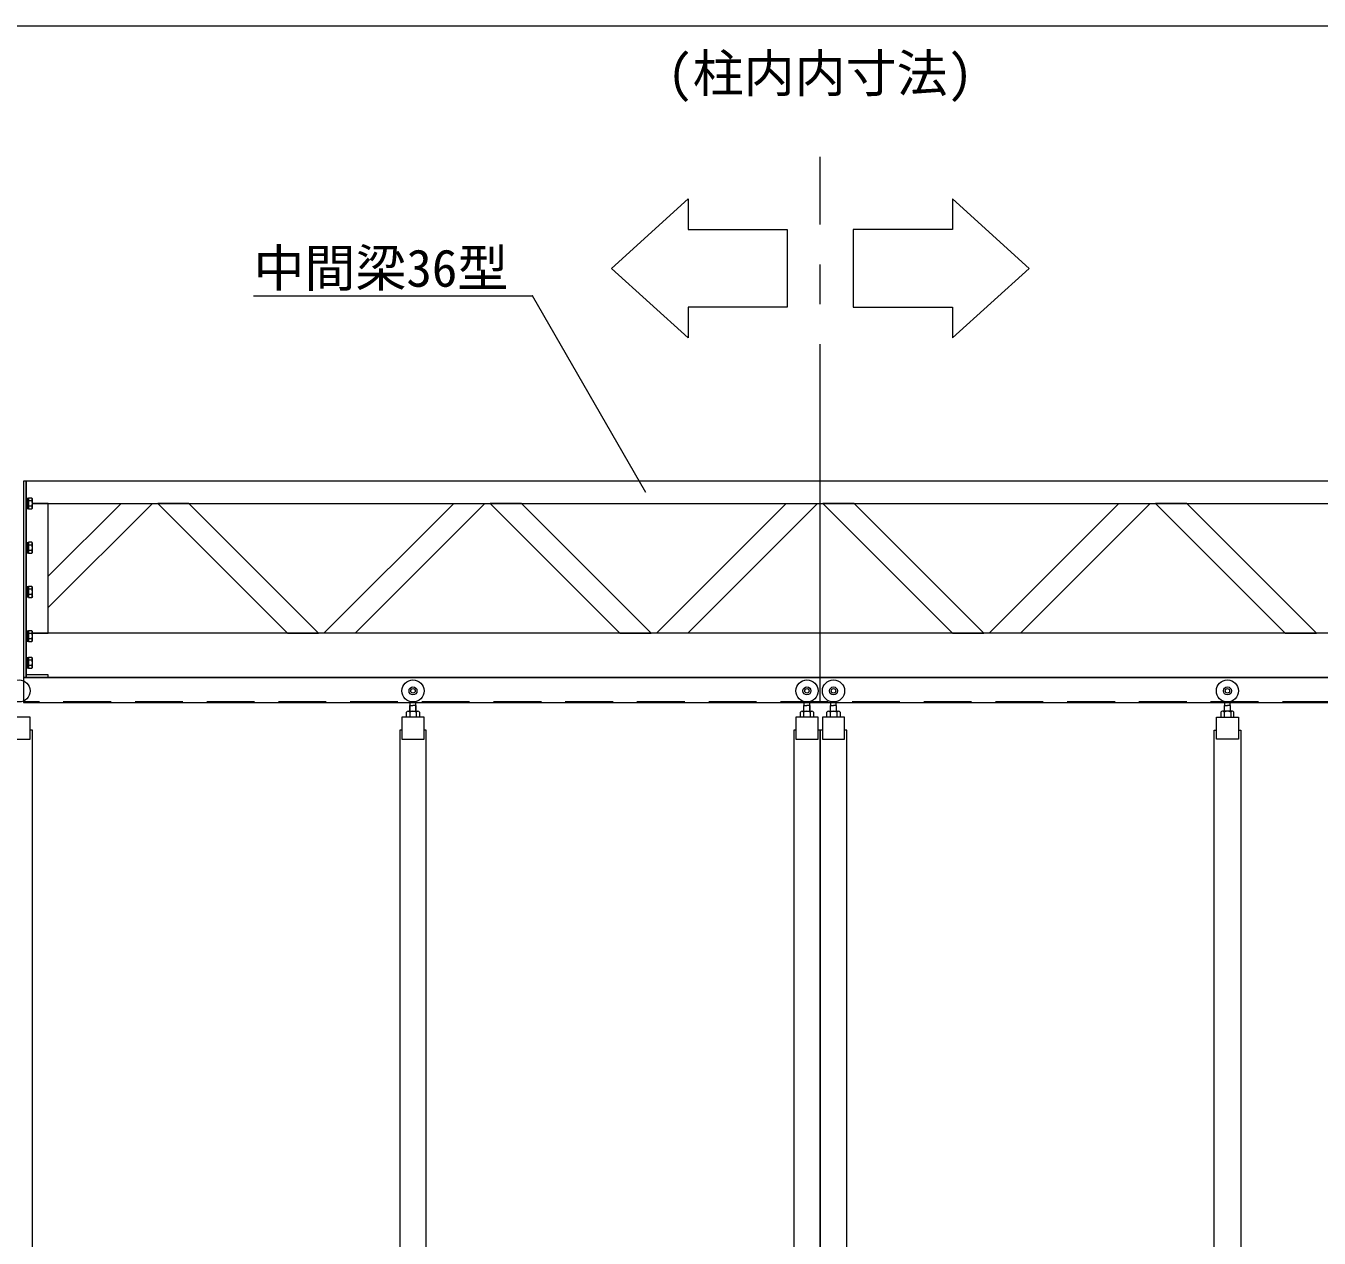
# Model space of a CAD drawing. Units: millimetres, scale not verified. Extents: x -12090 to 12090, y -18325 to 18325.
# Drawn here: x -5395 to -2473, y 8801 to 11539 of the extents above; entities that cross this region are included whole.
import ezdxf
from ezdxf.enums import TextEntityAlignment as Align

# ---------------------------------------------------------------- set-up
doc = ezdxf.new("R2010")
doc.units = ezdxf.units.MM
doc.header["$LTSCALE"] = 90
doc.linetypes.add('CHAIN2', pattern=[12, 9, -1, 1, -1])
doc.linetypes.add('DASHED1', pattern=[1.8, 1.2, -0.6])
for name, color, linetype, lineweight in [('0-6_ﾎﾞﾙﾄ類', 134, 'Continuous', 18), ('0-B_寸法', 134, 'Continuous', 18), ('1-0_中央走行棒', 134, 'Continuous', 18), ('1-1_中央走行棒右', 134, 'Continuous', 18), ('1-2_中央走行棒左', 134, 'Continuous', 18), ('1-5_中間梁36', 134, 'Continuous', 18), ('1-6_通芯', 134, 'CHAIN2', 18), ('1-B_文字', 134, 'Continuous', 18)]:
    doc.layers.add(name, color=color, linetype=linetype, lineweight=lineweight)
doc.styles.add('ＭＳ ゴシック', font='')
doc.styles.get('ＭＳ ゴシック').set_extended_font_data('MS Gothic')

msp = doc.modelspace()

# ---------------------------------------------------------------- linework, layer by layer
at = {"layer": '0-6_ﾎﾞﾙﾄ類'}
for p, q in [((-5388.89, 10460.81), (-5391.89, 10460)), ((-5388.89, 10460), (-5391.89, 10459.2)), ((-5381.51, 10466.06), (-5388.89, 10466.06)), ((-5381.51, 10453.94), (-5388.89, 10453.94)), ((-5379.89, 10449.5), (-5381.51, 10447.88)), ((-5388.89, 10360.8), (-5391.89, 10360)), ((-5388.89, 10360), (-5391.89, 10359.2)), ((-5381.51, 10366.07), (-5388.89, 10366.07)), ((-5381.51, 10353.94), (-5388.89, 10353.94)), ((-5379.89, 10349.5), (-5381.51, 10347.88)), ((-5388.89, 10260.8), (-5391.89, 10260)), ((-5388.89, 10260), (-5391.89, 10259.2)), ((-5381.51, 10266.07), (-5388.89, 10266.07)), ((-5381.51, 10253.93), (-5388.89, 10253.93)), ((-5379.89, 10249.5), (-5381.51, 10247.88)), ((-5388.89, 10160.8), (-5391.89, 10160)), ((-5388.89, 10160), (-5391.89, 10159.2)), ((-5381.51, 10166.06), (-5388.89, 10166.06)), ((-5381.51, 10153.93), (-5388.89, 10153.93)), ((-5379.89, 10149.5), (-5381.51, 10147.88)), ((-5388.89, 10100.81), (-5391.89, 10100)), ((-5388.89, 10100), (-5391.89, 10099.2)), ((-5381.51, 10106.06), (-5388.89, 10106.06)), ((-5381.51, 10093.94), (-5388.89, 10093.94)), ((-5379.89, 10089.5), (-5381.51, 10087.88))]:
    msp.add_line(p, q, dxfattribs=at)
for points in [[(-5391.89, 10471), (-5391.89, 10449), (-5394.19, 10449), (-5394.19, 10471)], [(-5391.89, 10471.35), (-5391.89, 10448.65), (-5388.89, 10448.65), (-5388.89, 10471.35)], [(-5391.89, 10371), (-5391.89, 10349), (-5394.19, 10349), (-5394.19, 10371)], [(-5391.89, 10371.35), (-5391.89, 10348.65), (-5388.89, 10348.65), (-5388.89, 10371.35)], [(-5391.89, 10271), (-5391.89, 10249), (-5394.19, 10249), (-5394.19, 10271)], [(-5391.89, 10271.35), (-5391.89, 10248.65), (-5388.89, 10248.65), (-5388.89, 10271.35)], [(-5391.89, 10171), (-5391.89, 10149), (-5394.19, 10149), (-5394.19, 10171)], [(-5391.89, 10171.35), (-5391.89, 10148.65), (-5388.89, 10148.65), (-5388.89, 10171.35)], [(-5391.89, 10111), (-5391.89, 10089), (-5394.19, 10089), (-5394.19, 10111)], [(-5391.89, 10111.35), (-5391.89, 10088.65), (-5388.89, 10088.65), (-5388.89, 10111.35)]]:
    msp.add_lwpolyline(points, close=True, dxfattribs=at)
for points in [[(-5381.51, 10472.12), (-5388.89, 10472.12), (-5388.89, 10447.88), (-5381.51, 10447.88)], [(-5379.89, 10449.5), (-5379.89, 10470.5), (-5381.51, 10472.12)], [(-5381.51, 10372.12), (-5388.89, 10372.12), (-5388.89, 10347.88), (-5381.51, 10347.88)], [(-5379.89, 10349.5), (-5379.89, 10370.5), (-5381.51, 10372.12)], [(-5381.51, 10272.12), (-5388.89, 10272.12), (-5388.89, 10247.88), (-5381.51, 10247.88)], [(-5379.89, 10249.5), (-5379.89, 10270.5), (-5381.51, 10272.12)], [(-5381.51, 10172.12), (-5388.89, 10172.12), (-5388.89, 10147.88), (-5381.51, 10147.88)], [(-5379.89, 10149.5), (-5379.89, 10170.5), (-5381.51, 10172.12)], [(-5381.51, 10112.12), (-5388.89, 10112.12), (-5388.89, 10087.88), (-5381.51, 10087.88)], [(-5379.89, 10089.5), (-5379.89, 10110.5), (-5381.51, 10112.12)]]:
    msp.add_lwpolyline(points, dxfattribs=at)
for centre, radius, start, end in [((-5384.55, 10469.1), 4.28, 315, 45), ((-5392.02, 10460), 12.12, 330, 30), ((-5384.55, 10450.91), 4.28, 315, 45), ((-5384.55, 10369.09), 4.28, 315, 45), ((-5392.02, 10360), 12.12, 330, 30), ((-5384.55, 10350.91), 4.28, 315, 45), ((-5384.55, 10269.09), 4.28, 315, 45), ((-5392.02, 10260), 12.12, 330, 30), ((-5384.55, 10250.91), 4.28, 315, 45), ((-5384.55, 10169.09), 4.28, 315, 45), ((-5392.02, 10160), 12.12, 330, 30), ((-5384.55, 10150.91), 4.28, 315, 45), ((-5384.55, 10109.1), 4.28, 315, 45), ((-5392.02, 10100), 12.12, 330, 30), ((-5384.55, 10090.91), 4.28, 315, 45)]:
    msp.add_arc(centre, radius, start, end, dxfattribs=at)
at = {"layer": '0-B_寸法'}
msp.add_line((-9834.19, 11538.6), (2633.81, 11538.6), dxfattribs=at)
at = {"layer": '1-0_中央走行棒'}
for p, q in [((-4526.89, 9990.56), (-4526.89, 10003.6)), ((-4526.44, 10003.6), (-4526.44, 10012.39)), ((-4513.94, 10003.6), (-4513.94, 10012.39)), ((-4513.49, 9990.56), (-4513.49, 10003.6)), ((-2686.9, 9990.56), (-2686.9, 10003.6)), ((-2686.45, 10003.6), (-2686.45, 10012.39)), ((-2673.95, 10003.6), (-2673.95, 10012.39)), ((-2673.49, 9990.56), (-2673.49, 10003.6)), ((-4531.32, 9990.56), (-4509.07, 9990.56)), ((-4531.32, 9990.56), (-4527.69, 9990.56)), ((-4528.13, 9990.56), (-4528.13, 9990.6)), ((-4527.69, 9988.56), (-4527.69, 9977.56)), ((-4512.69, 9990.56), (-4509.07, 9990.56)), ((-4512.69, 9988.56), (-4512.69, 9977.56)), ((-4512.26, 9990.56), (-4512.26, 9990.6)), ((-2669.07, 9990.56), (-2691.32, 9990.56)), ((-2687.7, 9990.56), (-2691.32, 9990.56)), ((-2688.13, 9990.56), (-2688.13, 9990.6)), ((-2687.7, 9988.56), (-2687.7, 9977.56)), ((-2669.07, 9990.56), (-2672.69, 9990.56)), ((-2672.69, 9988.56), (-2672.69, 9977.56)), ((-2672.25, 9990.56), (-2672.25, 9990.6))]:
    msp.add_line(p, q, dxfattribs=at)
for points in [[(-4528.13, 9990.6), (-4527.19, 9990.6), (-4527.19, 10003.6), (-4520.2, 10003.6)], [(-4512.26, 9990.6), (-4513.19, 9990.6), (-4513.19, 10003.6), (-4520.2, 10003.6)], [(-2688.13, 9990.6), (-2687.19, 9990.6), (-2687.19, 10003.6), (-2680.19, 10003.6)], [(-2672.25, 9990.6), (-2673.19, 9990.6), (-2673.19, 10003.6), (-2680.19, 10003.6)], [(-4505.44, 9988.56), (-4505.44, 9977.56), (-4534.95, 9977.56), (-4534.95, 9988.56)], [(-2694.94, 9988.56), (-2694.94, 9977.56), (-2665.44, 9977.56), (-2665.44, 9988.56)], [(-5380.19, 8615.56), (-5380.19, 9947.56), (-5385.2, 9947.56)], [(-4545.19, 9947.56), (-4550.19, 9947.56), (-4550.19, 8615.56)], [(-4490.19, 8615.56), (-4490.19, 9947.56), (-4495.19, 9947.56)], [(-2710.2, 8615.56), (-2710.2, 9947.56), (-2705.19, 9947.56)], [(-2655.19, 9947.56), (-2650.19, 9947.56), (-2650.19, 8615.56)]]:
    msp.add_lwpolyline(points, dxfattribs=at)
for points in [[(-5435.19, 9927.56), (-5385.2, 9927.56), (-5385.2, 9977.56), (-5435.19, 9977.56)], [(-4545.19, 9927.56), (-4495.19, 9927.56), (-4495.19, 9977.56), (-4545.19, 9977.56)], [(-2655.19, 9927.56), (-2705.19, 9927.56), (-2705.19, 9977.56), (-2655.19, 9977.56)]]:
    msp.add_lwpolyline(points, close=True, dxfattribs=at)
for centre, radius in [((-5410.2, 10036.6), 25), ((-4520.2, 10036.6), 25), ((-2680.19, 10036.6), 25), ((-4520.2, 10036.6), 9), ((-4520.2, 10036.6), 5), ((-2680.19, 10036.6), 9), ((-2680.19, 10036.6), 5)]:
    msp.add_circle(centre, radius, dxfattribs=at)
for centre, radius, start, end in [((-4531.32, 9986.27), 4.28, 32.227, 147.773), ((-4520.2, 9975.5), 15.07, 60.137, 119.863), ((-4509.07, 9986.27), 4.28, 32.227, 147.773), ((-2691.32, 9986.27), 4.28, 32.227, 147.773), ((-2680.19, 9975.5), 15.07, 60.137, 119.863), ((-2669.07, 9986.27), 4.28, 32.227, 147.773)]:
    msp.add_arc(centre, radius, start, end, dxfattribs=at)
at = {"layer": '1-1_中央走行棒右'}
for p, q in [((-3576.9, 9990.56), (-3576.9, 10003.6)), ((-3576.45, 10003.6), (-3576.45, 10012.39)), ((-3563.95, 10003.6), (-3563.95, 10012.39)), ((-3563.5, 9990.56), (-3563.5, 10003.6)), ((-3581.32, 9990.56), (-3559.07, 9990.56)), ((-3581.32, 9990.56), (-3577.69, 9990.56)), ((-3578.13, 9990.56), (-3578.13, 9990.6)), ((-3577.69, 9988.56), (-3577.69, 9977.56)), ((-3562.7, 9990.56), (-3559.07, 9990.56)), ((-3562.7, 9988.56), (-3562.7, 9977.56)), ((-3562.25, 9990.56), (-3562.25, 9990.6))]:
    msp.add_line(p, q, dxfattribs=at)
for points in [[(-3578.13, 9990.6), (-3577.19, 9990.6), (-3577.19, 10003.6), (-3570.19, 10003.6)], [(-3562.25, 9990.6), (-3563.19, 9990.6), (-3563.19, 10003.6), (-3570.19, 10003.6)], [(-3555.44, 9988.56), (-3555.44, 9977.56), (-3584.94, 9977.56), (-3584.94, 9988.56)], [(-3595.19, 9947.56), (-3600.19, 9947.56), (-3600.19, 8527.56)], [(-3540.2, 8615.56), (-3540.2, 9947.56), (-3545.19, 9947.56)]]:
    msp.add_lwpolyline(points, dxfattribs=at)
msp.add_lwpolyline([(-3595.19, 9927.56), (-3545.19, 9927.56), (-3545.19, 9977.56), (-3595.19, 9977.56)], close=True, dxfattribs=at)
for radius in [25, 9, 5]:
    msp.add_circle((-3570.19, 10036.6), radius, dxfattribs=at)
for centre, radius, start, end in [((-3581.32, 9986.27), 4.28, 32.227, 147.773), ((-3570.19, 9975.5), 15.07, 60.137, 119.863), ((-3559.07, 9986.27), 4.28, 32.227, 147.773)]:
    msp.add_arc(centre, radius, start, end, dxfattribs=at)
at = {"layer": '1-2_中央走行棒左'}
for p, q in [((-3636.89, 9990.56), (-3636.89, 10003.6)), ((-3636.44, 10003.6), (-3636.44, 10012.39)), ((-3623.94, 10003.6), (-3623.94, 10012.39)), ((-3623.49, 9990.56), (-3623.49, 10003.6)), ((-3641.32, 9990.56), (-3619.07, 9990.56)), ((-3641.32, 9990.56), (-3637.69, 9990.56)), ((-3638.13, 9990.56), (-3638.13, 9990.6)), ((-3637.69, 9988.56), (-3637.69, 9977.56)), ((-3622.69, 9990.56), (-3619.07, 9990.56)), ((-3622.69, 9988.56), (-3622.69, 9977.56)), ((-3622.26, 9990.56), (-3622.26, 9990.6))]:
    msp.add_line(p, q, dxfattribs=at)
for points in [[(-3638.13, 9990.6), (-3637.2, 9990.6), (-3637.2, 10003.6), (-3630.2, 10003.6)], [(-3622.26, 9990.6), (-3623.19, 9990.6), (-3623.19, 10003.6), (-3630.2, 10003.6)], [(-3615.44, 9988.56), (-3615.44, 9977.56), (-3644.95, 9977.56), (-3644.95, 9988.56)], [(-3655.2, 9947.56), (-3660.19, 9947.56), (-3660.19, 8615.56)], [(-3600.19, 8527.56), (-3600.19, 9947.56), (-3605.19, 9947.56)]]:
    msp.add_lwpolyline(points, dxfattribs=at)
msp.add_lwpolyline([(-3655.2, 9927.56), (-3605.19, 9927.56), (-3605.19, 9977.56), (-3655.2, 9977.56)], close=True, dxfattribs=at)
for radius in [25, 9, 5]:
    msp.add_circle((-3630.2, 10036.6), radius, dxfattribs=at)
for centre, radius, start, end in [((-3641.32, 9986.27), 4.28, 32.227, 147.773), ((-3630.2, 9975.5), 15.07, 60.137, 119.863), ((-3619.07, 9986.27), 4.28, 32.227, 147.773)]:
    msp.add_arc(centre, radius, start, end, dxfattribs=at)
at = {"layer": '1-5_中間梁36'}
for p, q in [((-5394.19, 10460), (-5394.19, 10167)), ((-5379.89, 10460), (-1820.89, 10460)), ((-1817.5, 10167), (-5379.89, 10167))]:
    msp.add_line(p, q, dxfattribs=at)
at = {"layer": '1-5_中間梁36', "linetype": 'DASHED1'}
msp.add_line((-1800.19, 10011.6), (-5400.19, 10011.6), dxfattribs=at)
at = {"layer": '1-5_中間梁36'}
for points in [[(-5400.19, 10067), (-5394.19, 10067), (-5394.19, 10510), (-5400.19, 10510)], [(-4804.04, 10167), (-4733.32, 10167), (-5026.33, 10460), (-5097.03, 10460)], [(-4650.61, 10167), (-4721.33, 10167), (-4428.32, 10460), (-4357.61, 10460)], [(-4052.62, 10167), (-3981.91, 10167), (-4274.9, 10460), (-4345.61, 10460)], [(-3899.2, 10167), (-3969.9, 10167), (-3676.91, 10460), (-3606.19, 10460)], [(-3301.19, 10167), (-3230.49, 10167), (-3523.48, 10460), (-3594.19, 10460)], [(-3147.77, 10167), (-3218.48, 10167), (-2925.49, 10460), (-2854.77, 10460)], [(-2549.77, 10167), (-2479.06, 10167), (-2772.06, 10460), (-2842.78, 10460)], [(-5400.19, 10010), (-1800.19, 10010), (-1800.19, 10067), (-5400.19, 10067)], [(-5344.19, 10067), (-5344.19, 10073), (-5394.19, 10073), (-5394.19, 10067)]]:
    msp.add_lwpolyline(points, close=True, dxfattribs=at)
for points in [[(-1806.19, 10460), (-1806.19, 10510), (-5394.19, 10510), (-5394.19, 10460)], [(-5379.89, 10167), (-5344.19, 10167), (-5344.19, 10460), (-5379.89, 10460)], [(-5344.19, 10295.55), (-5179.74, 10460), (-5109.04, 10460), (-5344.19, 10224.85)], [(-5394.19, 10167), (-5394.19, 10067), (-1806.19, 10067), (-1806.19, 10167)]]:
    msp.add_lwpolyline(points, dxfattribs=at)
at = {"layer": '1-6_通芯'}
msp.add_line((-3600.19, 10010), (-3600.19, 11243.09), dxfattribs=at)
at = {"layer": '1-B_文字'}
msp.add_line((-4880.65, 10929), (-4251.25, 10929), dxfattribs=at)
for points in [[(-4071.99, 10990.95), (-3898.69, 11147.88), (-3898.69, 11078.4), (-3674.72, 11078.4), (-3674.72, 10903.18), (-3898.69, 10903.18), (-3898.69, 10833.7)], [(-3128.4, 10990.95), (-3301.69, 11147.88), (-3301.69, 11078.4), (-3525.66, 11078.4), (-3525.66, 10903.18), (-3301.69, 10903.18), (-3301.69, 10833.7)]]:
    msp.add_lwpolyline(points, close=True, dxfattribs=at)
msp.add_lwpolyline([(-3994.21, 10485), (-4250.56, 10929), (-4250.99, 10929)], dxfattribs=at)

# ---------------------------------------------------------------- texts
at = {"layer": '0-B_寸法', "style": 'ＭＳ ゴシック'}
msp.add_text('(柱内内寸法)', height=84.46, dxfattribs=at).set_placement((-3945.79, 11363.88), align=Align.BOTTOM_LEFT)
at = {"layer": '1-B_文字', "style": 'ＭＳ ゴシック'}
msp.add_text('中間梁36型', height=84.46, dxfattribs=at).set_placement((-4880.65, 10924.08), align=Align.BOTTOM_LEFT)

doc.saveas('drawing.dxf')
